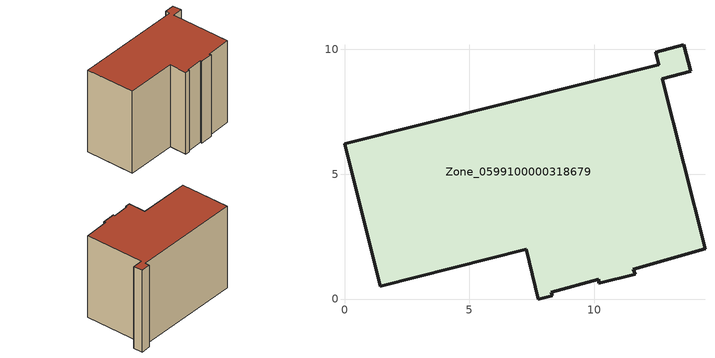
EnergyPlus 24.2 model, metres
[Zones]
Zone_0599100000318679
 floor ground (C_G): 13.59,10.18 13.88,9.13 12.73,8.83 14.44,2.01 11.57,1.2 11.65,1 10.19,0.62 10.18,0.8 8.27,0.27 8.31,0.14 7.77,0 7.28,1.99 1.43,0.52 0,6.22 12.59,9.39 12.47,9.89 z0
 wall outside (C_F): 1.43,0.52 7.28,1.99 7.77,0 8.31,0.14 8.27,0.27 10.18,0.8 10.19,0.62 11.65,1 11.57,1.2 14.44,2.01 12.73,8.83 13.88,9.13 13.59,10.18 12.47,9.89 12.59,9.39 0,6.22 1.43,0.52 z0:10.09
 roof outside (C_R): 12.59,9.39 0,6.22 1.43,0.52 7.28,1.99 7.77,0 8.31,0.14 8.27,0.27 10.18,0.8 10.19,0.62 11.65,1 11.57,1.2 14.44,2.01 12.73,8.83 13.88,9.13 13.59,10.18 12.47,9.89 z10.09
[BUILDING]
Pand.0599100000318679: North Axis=0; Terrain=City; Loads Convergence Tolerance Value=0.04; Temperature Convergence Tolerance Value=0.4; Solar Distribution=FullExterior; Maximum Number of Warmup Days=25; Minimum Number of Warmup Days=1
[Site:Location]
Rotterdam.The.Hague.AP_ZH_NLD Design_Conditions: Latitude=51.96; Longitude=4.45; Time Zone=1; Elevation=-4.5
[SITE:GROUNDTEMPERATURE:BUILDINGSURFACE]
18, 18, 18, 18, 18, 18, 18, 18, 18, 18, 18, 18
[MATERIAL] Thermal Absorptance=0.9; Solar Absorptance=0.7; Visible Absorptance=0.7
Name | Roughness | Thickness | Conductivity | Density | Specific Heat
G.TC.1992-2005 | MediumSmooth | 0.15 | 0.06 | 540 | 1210
F.TC.1992-2005 | Rough | 0.3 | 0.12 | 1920 | 840
R.TC.1992-2005 | MediumRough | 0.2 | 0.08 | 1500 | 1000
[CONSTRUCTION]
C_G: G.TC.1992-2005
C_F: F.TC.1992-2005
C_R: R.TC.1992-2005
[ZONE]
Zone_0599100000318679: Type=1; Multiplier=1; Ceiling Height=Autocalculate; Volume=Autocalculate; Floor Area=autocalculate; Part of Total Floor Area=Yes
[ZONEINFILTRATION:DESIGNFLOWRATE]
Infil_Zone_0599100000318679: Zone or ZoneList or Space or SpaceList=Zone_0599100000318679; Schedule=AlwaysOn; Design Flow Rate Calculation Method=Flow/Area; Flow Rate per Floor Area=0.0015; Constant Term Coefficient=1; Temperature Term Coefficient=0; Velocity Term Coefficient=0; Velocity Squared Term Coefficient=0
[HVACTEMPLATE:ZONE:IDEALLOADSAIRSYSTEM]
Zone_0599100000318679: Maximum Heating Supply Air Temperature=50; Minimum Cooling Supply Air Temperature=13; Maximum Heating Supply Air Humidity Ratio=0.0156; Minimum Cooling Supply Air Humidity Ratio=0.0077; Heating Limit=NoLimit; Cooling Limit=NoLimit; Dehumidification Control Type=ConstantSensibleHeatRatio; Cooling Sensible Heat Ratio=0.7; Dehumidification Setpoint=60; Humidification Control Type=None; Humidification Setpoint=30; Outdoor Air Method=None; Outdoor Air Flow Rate per Person=0.00944; Outdoor Air Flow Rate per Zone Floor Area=0; Outdoor Air Flow Rate per Zone=0; Demand Controlled Ventilation Type=None; Outdoor Air Economizer Type=NoEconomizer; Heat Recovery Type=None; Sensible Heat Recovery Effectiveness=0.7; Latent Heat Recovery Effectiveness=0.65
[ZONECONTROL:THERMOSTAT]
ThermostatControl_Zone_0599100000318679: Zone or ZoneList=Zone_0599100000318679; Control Type Schedule=DualSetpointControlType; Control 1=Thermostat_Zone_0599100000318679; Temperature Difference Between Cutout And Setpoint=0
[THERMOSTATSETPOINT:DUALSETPOINT]
Thermostat_Zone_0599100000318679: Heating Setpoint Temperature Schedule=HeatingSetpoint_Zone_0599100000318679; Cooling Setpoint Temperature Schedule=CoolingSetpoint_Zone_0599100000318679
[SCHEDULE:COMPACT]
HeatingSetpoint_Zone_0599100000318679: Through: 12/31, For: AllDays, Until: 24:00, 21
CoolingSetpoint_Zone_0599100000318679: Through: 12/31, For: AllDays, Until: 24:00, 24
DualSetpointControlType: Through: 12/31, For: AllDays, Until: 24:00, 4
AlwaysOn: Through: 12/31, For: AllDays, Until: 24:00, 1
